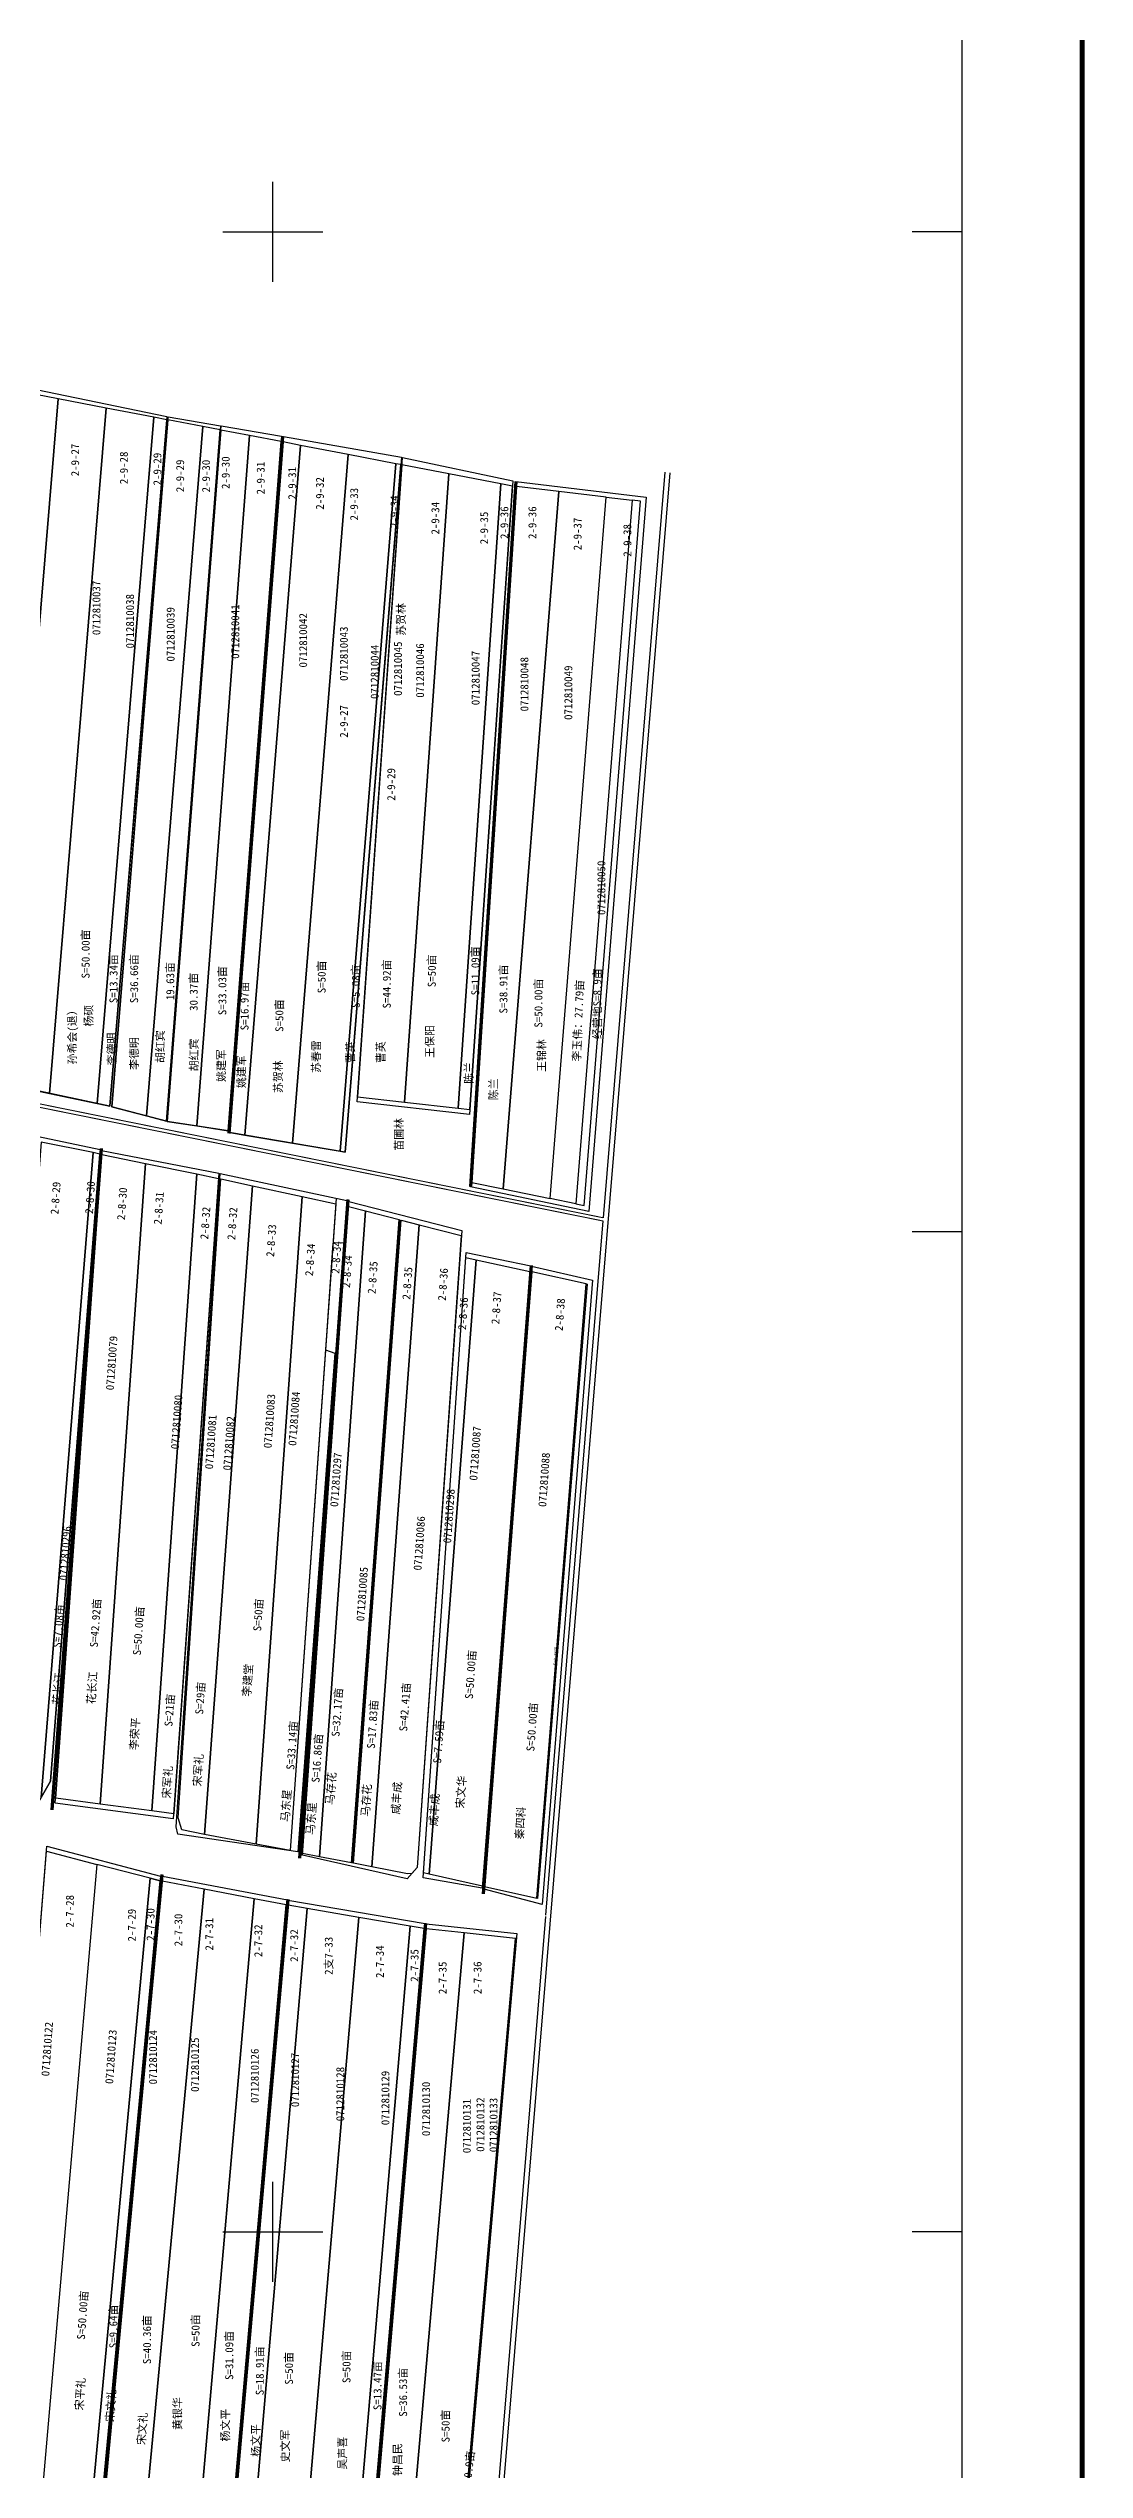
# Model space of a CAD drawing. Extents: x 549993 to 555812, y 4975881 to 4981525.
# Drawn here: x 554776 to 555812, y 4977762 to 4980183 of the extents above; entities that cross this region are included whole.
import ezdxf
from ezdxf.enums import TextEntityAlignment as Align

# ---------------------------------------------------------------- set-up
doc = ezdxf.new("R2010")
doc.units = 0
doc.header["$LTSCALE"] = 10
doc.layers.get('0').update_dxf_attribs({"linetype": 'CONTINUOUS'})
for name, color, linetype in [('2019-4-5', 1, 'CONTINUOUS'), ('2020-3.23', 6, 'CONTINUOUS'), ('2021新职工', 6, 'CONTINUOUS'), ('2022年', 255, 'CONTINUOUS'), ('TK', 255, 'CONTINUOUS'), ('出水桩', 2, 'CONTINUOUS'), ('地块名称', 255, 'CONTINUOUS'), ('地物扣减', 3, 'CONTINUOUS'), ('地籍号', 1, 'CONTINUOUS'), ('权利人', 7, 'CONTINUOUS'), ('测地框', 255, 'CONTINUOUS'), ('经营地', 1, 'CONTINUOUS'), ('经营地面积', 6, 'CONTINUOUS'), ('身份地', 1, 'CONTINUOUS'), ('身份地面积', 255, 'CONTINUOUS')]:
    doc.layers.add(name, color=color, linetype=linetype)
doc.styles.add('宋体', font='')
doc.styles.get('宋体').set_extended_font_data('SimSun')

msp = doc.modelspace()

# ---------------------------------------------------------------- linework, layer by layer
at = {"color": 7, "linetype": 'Continuous', "elevation": 292.2, "flags": 128}
msp.add_lwpolyline([(555063.2, 4979033.6), (555017.2, 4978381.3)], dxfattribs=at)
at = {"color": 7, "linetype": 'Continuous', "ltscale": 0.25}
for points in [[(554877.4, 4978353.6), (554887.3, 4978351), (554828.2, 4977719.4), (554818.2, 4977721.4), (554877.4, 4978353.6)], [(554877.4, 4978353.6), (554887.3, 4978351), (554828.2, 4977719.4), (554818.2, 4977721.4), (554877.4, 4978353.6)], [(554877.4, 4978353.6), (554887.3, 4978351), (554828.2, 4977719.4), (554818.2, 4977721.4), (554877.4, 4978353.6)], [(554877.4, 4978353.6), (554887.4, 4978351), (554828.2, 4977719.4), (554818.2, 4977721.4), (554877.4, 4978353.6)]]:
    msp.add_lwpolyline(points, dxfattribs=at)
at = {"layer": '2019-4-5', "color": 3, "linetype": 'Continuous', "flags": 128}
for points in [[(555019.6, 4979088.6), (555067.4, 4979080.5), (555123, 4979768), (555075.3, 4979777.2)], [(555230.2, 4979042.8), (555277.1, 4979033.1), (555333.2, 4979734.5), (555286, 4979740.2)], [(555333.2, 4979734.5), (555359.3, 4979731.4), (555303, 4979027.8), (555277.1, 4979033.1)], [(555075.6, 4979025.2), (555092.7, 4979020.8), (555046.7, 4978375.1), (555029.6, 4978378.4)]]:
    msp.add_lwpolyline(points, close=True, dxfattribs=at)
at = {"layer": '2019-4-5', "color": 3, "linetype": 'Continuous', "elevation": 292.2, "flags": 128}
msp.add_lwpolyline([(555017.2, 4978381.3), (554983.3, 4978387.5), (555029.4, 4979035.3), (555062.8, 4979028), (555017.2, 4978381.3)], close=True, dxfattribs=at)
at = {"layer": '2020-3.23', "color": 6, "linetype": 'Continuous', "flags": 128}
for points in [[(554728.7, 4979148.5), (554776.6, 4979138.4), (554833.3, 4979823.6), (554785.3, 4979832.8)], [(554776.6, 4979138.4), (554824.4, 4979128.3), (554881.1, 4979814.4), (554833.3, 4979823.6)]]:
    msp.add_lwpolyline(points, close=True, dxfattribs=at)
at = {"layer": '2021新职工', "color": 1, "linetype": 'Continuous', "flags": 128}
msp.add_lwpolyline([(555313.2, 4978947.9), (555258.8, 4978959.9), (555211.6, 4978345.3), (555263.8, 4978333.6)], close=True, dxfattribs=at)
at = {"layer": '2022年', "color": 2, "linetype": 'Continuous', "flags": 128}
msp.add_lwpolyline([(554768.4, 4979089.7), (554718.7, 4978441.1), (554764.6, 4978432.2), (554767.3, 4978432.4), (554768.4, 4978434.4), (554820.2, 4979079.1)], close=True, dxfattribs=at)
at = {"layer": 'TK', "linetype": 'Continuous'}
for p, q in [((555000, 4979950), (555000, 4980050)), ((554950, 4980000), (555050, 4980000)), ((555689, 4980000), (555639, 4980000)), ((555689, 4979000), (555639, 4979000)), ((555000, 4977950), (555000, 4978050)), ((554950, 4978000), (555050, 4978000)), ((555689, 4978000), (555639, 4978000))]:
    msp.add_line(p, q, dxfattribs=at)
at = {"layer": 'TK', "linetype": 'Continuous', "const_width": 5, "flags": 128}
msp.add_lwpolyline([(550069, 4976061), (555809, 4976061), (555809, 4981301), (550069, 4981301)], close=True, dxfattribs=at)
at = {"layer": 'TK', "linetype": 'Continuous', "flags": 128}
msp.add_lwpolyline([(550189, 4976181), (555689, 4976181), (555689, 4981181), (550189, 4981181)], close=True, dxfattribs=at)
at = {"layer": '出水桩', "color": 2, "linetype": 'Continuous', "flags": 128}
for points in [[(555008.7, 4979795.5), (554955, 4979098.6)], [(555009.7, 4979795.4), (554956, 4979098.5)], [(555010.7, 4979795.3), (554957, 4979098.4)], [(555242, 4979750.3), (555196.5, 4979045.1)], [(555243, 4979750.2), (555197.5, 4979045)], [(555244, 4979750.2), (555198.5, 4979045)], [(554827.5, 4979083.4), (554778, 4978421.9)], [(554828.5, 4979083.3), (554779, 4978421.8)], [(554829.4, 4979083.3), (554780, 4978421.8)], [(555074.1, 4979032.1), (555025.7, 4978373.7)], [(555075.1, 4979032.1), (555026.7, 4978373.6)], [(555076.1, 4979032), (555027.7, 4978373.5)], [(555257.3, 4978966.3), (555209.1, 4978338.1)], [(555258.3, 4978966.3), (555210.1, 4978338)], [(555259.3, 4978966.2), (555211.1, 4978337.9)], [(554888, 4978357.2), (554827.3, 4977709.7)], [(554889, 4978357.2), (554828.3, 4977709.6)], [(554890, 4978357.1), (554829.3, 4977709.5)], [(555013.9, 4978332.5), (554957, 4977685.9)], [(555014.9, 4978332.4), (554958, 4977685.8)], [(555015.9, 4978332.3), (554959, 4977685.7)], [(555151.7, 4978308.6), (555095.8, 4977657)], [(555152.7, 4978308.5), (555096.8, 4977656.9)], [(555153.7, 4978308.4), (555097.8, 4977656.9)]]:
    msp.add_lwpolyline(points, dxfattribs=at)
at = {"layer": '地物扣减', "color": 4, "linetype": 'Continuous'}
for p, q in [((555396.8, 4979758.8), (555218.7, 4977603.2)), ((555391.8, 4979759.5), (555330.2, 4979014)), ((555329.9, 4979010.8), (555272.6, 4978316.5)), ((555272.5, 4978315.2), (555216, 4977631))]:
    msp.add_line(p, q, dxfattribs=at)
at = {"layer": '地物扣减', "linetype": 'Continuous', "const_width": 1, "flags": 128}
for points in [[(553865.9, 4979306.2), (555329.9, 4979010.8)], [(553866.3, 4979309.9), (555330.2, 4979014)]]:
    msp.add_lwpolyline(points, dxfattribs=at)
at = {"layer": '测地框', "color": 7, "linetype": 'Continuous', "flags": 128}
for points in [[(554763.5, 4979842.1), (554894.1, 4979815.1), (554837.1, 4979125.6), (554706.9, 4979153.2)], [(554948.4, 4979805.8), (555008.6, 4979795.4), (554955.7, 4979100.9), (554894.4, 4979110.4)], [(555129.5, 4979774.1), (555239.9, 4979750.7), (555196.5, 4979117.3), (555084.2, 4979129.8)], [(555243, 4979750.2), (555373.2, 4979734.7), (555315.8, 4979020.1), (555197.5, 4979045)]]:
    msp.add_lwpolyline(points, close=True, dxfattribs=at)
at = {"layer": '测地框', "color": 0, "linetype": 'Continuous', "flags": 128}
for points in [[(554895.2, 4979814.7), (554947.7, 4979805.9), (554893.6, 4979110.7), (554839, 4979125)], [(555010.6, 4979795.1), (555128.5, 4979774.6), (555072.3, 4979079.6), (554956.5, 4979099.3)]]:
    msp.add_lwpolyline(points, close=True, dxfattribs=at)
at = {"layer": '测地框', "linetype": 'Continuous', "flags": 128}
for points, elevation in [([(554708.5, 4979107.1), (554827.5, 4979082.3), (554777.6, 4978450.6), (554764.3, 4978427.2), (554658, 4978447.8)], 292.2), ([(554828.7, 4979081.4), (554946, 4979058.7), (554900.5, 4978412.9), (554782.5, 4978428.5)], 292), ([(554947.2, 4979058.2), (555073.9, 4979031.3), (555071.5, 4978988.8), (555060, 4978988.6), (555052.5, 4978881.8), (555061.9, 4978878.6), (555024.9, 4978380.1), (554905, 4978397.5), (554903.3, 4978404.9)], 292.2), ([(555075.9, 4979030.3), (555188.8, 4979001.3), (555144.3, 4978364.3), (555134.4, 4978353), (555029.5, 4978376.7)], 292.3), ([(555193.1, 4978979.4), (555257.9, 4978965.9), (555209.4, 4978343.7), (555150.3, 4978353.9)], 292.3), ([(555258.5, 4978965.6), (555319.5, 4978951.7), (555269.3, 4978327.2), (555211.4, 4978342.7)], 292.3), ([(554774.1, 4978385.5), (554887.7, 4978355.7), (554827.7, 4977712.2), (554721.8, 4977735.8)], 292.8), ([(554889.8, 4978355.5), (555014.5, 4978331.9), (554957.8, 4977688), (554829.4, 4977711.6)], 292.8), ([(555015.1, 4978331.7), (555152.3, 4978308.3), (555096.5, 4977657.8), (554958.6, 4977687.6)], 292.8), ([(555153.2, 4978308), (555243.8, 4978298.2), (555186.2, 4977639.1), (555097.3, 4977657.7)], 292.9)]:
    msp.add_lwpolyline(points, close=True, dxfattribs=dict(at, elevation=elevation))
at = {"layer": '经营地', "color": 4, "linetype": 'Continuous', "flags": 128}
for points in [[(555303, 4979027.8), (555311.3, 4979026.1), (555367.6, 4979730.4), (555359.3, 4979731.4)], [(555185.7, 4977644.3), (555186.6, 4977644.1), (555243.4, 4978293.2), (555242.5, 4978293.3)]]:
    msp.add_lwpolyline(points, close=True, dxfattribs=at)
at = {"layer": '经营地', "color": 4, "linetype": 'Continuous', "elevation": 292.3, "flags": 128}
msp.add_lwpolyline([(555313.2, 4978947.9), (555314.1, 4978947.7), (555264.7, 4978333.3), (555263.8, 4978333.6)], close=True, dxfattribs=at)
at = {"layer": '身份地', "color": 1, "linetype": 'Continuous', "flags": 128}
for points in [[(554785.3, 4979832.8), (554763.1, 4979837.1), (554706.9, 4979153.2), (554728.7, 4979148.5)], [(554824.4, 4979128.3), (554837.1, 4979125.6), (554893.9, 4979812), (554881.1, 4979814.4)], [(554930, 4979805.1), (554895, 4979811.8), (554839, 4979125), (554873.7, 4979115.9)], [(554873.7, 4979115.9), (554893.6, 4979110.7), (554947.4, 4979801.7), (554930, 4979805.1)], [(554894.4, 4979110.4), (554923.9, 4979105.8), (554976.5, 4979796.1), (554948.1, 4979801.6)], [(554955.2, 4979101), (555008.2, 4979790.1), (554976.5, 4979796.1), (554923.9, 4979105.8)], [(555027.7, 4979786.3), (555010.2, 4979789.7), (554957, 4979099.2), (554971.9, 4979096.7)], [(554971.9, 4979096.7), (555019.6, 4979088.6), (555075.3, 4979777.2), (555027.7, 4979786.3)], [(555067.4, 4979080.5), (555072.3, 4979079.6), (555127.9, 4979767.1), (555123, 4979768)], [(555175.9, 4979757.9), (555129, 4979766.9), (555084.6, 4979134.8), (555131.7, 4979129.5)], [(555131.7, 4979129.5), (555185.1, 4979123.6), (555227.8, 4979748), (555175.9, 4979757.9)], [(555185.1, 4979123.6), (555196.8, 4979122.3), (555239.5, 4979745.7), (555227.8, 4979748)], [(555286, 4979740.2), (555243.7, 4979745.2), (555198.8, 4979049.2), (555230.2, 4979042.8)], [(554931.6, 4978397.4), (554908.9, 4978401.8), (554905.4, 4978414.1), (554948, 4979052.9), (554979.8, 4979046)], [(554983.3, 4978387.5), (554931.6, 4978397.4), (554979.8, 4979046), (555029.4, 4979035.3)], [(555156.2, 4978357.7), (555150.7, 4978358.9), (555192.8, 4978974.3), (555203.4, 4978972)], [(555203.4, 4978972), (555256.8, 4978960.3), (555209.6, 4978345.7), (555156.2, 4978357.7)], [(554830.2, 4977719), (554872, 4977710.5), (554931.3, 4978342.5), (554889.4, 4978350.5)], [(554872, 4977710.5), (554925.5, 4977699.6), (554981.3, 4978333), (554931.3, 4978342.5)], [(554925.5, 4977699.6), (554957.6, 4977693.1), (555013.4, 4978326.9), (554981.3, 4978333)], [(555034.3, 4978323.3), (555015.4, 4978326.5), (554959.6, 4977692.7), (554979.8, 4977688.4)], [(554979.8, 4977688.4), (555031.3, 4977677.4), (555086, 4978314.4), (555034.3, 4978323.3)], [(555031.3, 4977677.4), (555082.6, 4977666.4), (555137.4, 4978305.6), (555086, 4978314.4)], [(555082.6, 4977666.4), (555096.4, 4977663.4), (555151.3, 4978303.2), (555137.4, 4978305.6)], [(555191.4, 4978298.8), (555153.3, 4978302.9), (555098.3, 4977663), (555135.1, 4977655.1)], [(555135.1, 4977655.1), (555185.7, 4977644.3), (555242.5, 4978293.3), (555191.4, 4978298.8)]]:
    msp.add_lwpolyline(points, close=True, dxfattribs=at)
for points, elevation in [([(554777.6, 4978450.6), (554827, 4979077.7), (554820.2, 4979079.1), (554768.4, 4978434.4), (554777.6, 4978450.6)], 292.2), ([(554827.3, 4978427.6), (554782.9, 4978433.5), (554829, 4979077.3), (554872.6, 4979068.4)], 292), ([(554879, 4978420.8), (554827.3, 4978427.6), (554872.6, 4979068.4), (554924, 4979057.8)], 292), ([(554924, 4979057.8), (554945.7, 4979053.4), (554900.9, 4978417.9), (554879, 4978420.8)], 292), ([(555078.6, 4978368.9), (555046.7, 4978375.1), (555092.7, 4979020.8), (555126.3, 4979012.2)], 292.3), ([(555128.3, 4979011.7), (555146.4, 4979007), (555098.8, 4978365), (555080.6, 4978368.5)], 292.3), ([(555146.4, 4979007), (555188.4, 4978996.3), (555144.3, 4978364.3), (555139, 4978358.3), (555134.7, 4978358), (555098.8, 4978365)], 292.3), ([(554773.7, 4978380.5), (554823.9, 4978367.4), (554768.7, 4977731.4), (554722.3, 4977740.8), (554722.2, 4977740.8)], 292.9), ([(554768.7, 4977731.4), (554818.2, 4977721.4), (554877.4, 4978353.6), (554823.9, 4978367.4)], 292.9), ([(554818.2, 4977721.4), (554828.1, 4977719.4), (554887.4, 4978351), (554877.4, 4978353.6)], 292.9)]:
    msp.add_lwpolyline(points, close=True, dxfattribs=dict(at, elevation=elevation))
at = {"layer": '身份地', "color": 2, "linetype": 'Continuous', "elevation": 292.3, "flags": 128}
for points in [[(555078.6, 4978368.9), (555126.3, 4979012.2)], [(555079.6, 4978368.7), (555127.3, 4979011.9)], [(555080.6, 4978368.5), (555128.3, 4979011.7)]]:
    msp.add_lwpolyline(points, dxfattribs=at)

# ---------------------------------------------------------------- texts
at = {"layer": '2019-4-5', "color": 3, "linetype": 'Continuous', "style": '宋体'}
for s, rotation, p in [('2-9-27', 90, (555075, 4979494, 293.4)), ('2-8-34', 86, (555040.1, 4978955.4, 293.4)), ('2-8-34', 86, (555066.3, 4978957.8, 293.4)), ('2-8-34', 86, (555077.1, 4978943.6, 293.4))]:
    msp.add_text(s, height=8, rotation=rotation, dxfattribs=at).set_placement(p)
for s, rotation, p in [('S=50亩', 90, (555048.5, 4979254.8)), (' S=50.00亩', 90, (555265.2, 4979225.9)), ('李玉伟：27.79亩', 87.4498, (555305, 4979211)), ('苏春雷', 90, (555043.1, 4979175.2)), ('王锦林', 90, (555268.4, 4979176.2)), ('S=33.14亩', 86, (555018.8, 4978486.5, -292.2)), ('S=16.86亩', 86, (555044, 4978473.7)), ('马东星', 86, (555012.9, 4978426.3, -292.2)), ('马东星', 86, (555038, 4978413.4))]:
    msp.add_text(s, height=8, rotation=rotation, dxfattribs=at).set_placement(p, align=Align.MIDDLE)
at = {"layer": '2020-3.23', "color": 6, "linetype": 'Continuous', "style": '宋体'}
msp.add_text('杨硕', height=8, rotation=90, dxfattribs=at).set_placement((554815.6, 4979216), align=Align.MIDDLE)
at = {"layer": '2021新职工', "color": 1, "linetype": 'Continuous', "style": '宋体'}
for s, p in [('S=50.00亩', (555258.8, 4978504.9)), ('秦四科', (555247.1, 4978408.8))]:
    msp.add_text(s, height=8, rotation=86, dxfattribs=at).set_placement(p, align=Align.MIDDLE)
at = {"layer": '地块名称', "linetype": 'Continuous', "style": '宋体'}
for s, rotation, p in [('2-9-27', 90, (554806.3, 4979755.4, 293.4)), ('2-9-28', 90, (554855, 4979747.5, 293.4)), ('2-9-29', 90, (554888.5, 4979746.3, 293.4)), ('2-9-29', 90, (554911.3, 4979739.5, 293.4)), ('2-9-30', 90, (554937.2, 4979739.3, 293.4)), ('2-9-30', 90, (554956.8, 4979742.7, 293.4)), ('2-9-31', 90, (554991.8, 4979737.3, 293.4)), ('2-9-31', 90, (555023.3, 4979732.1)), ('2-9-32', 90, (555051, 4979722, 293.4)), ('2-9-33', 90, (555085.2, 4979711.2, 293.4)), ('2-9-34', 90, (555125.5, 4979703.6, 293.4)), ('2-9-34', 90, (555166.4, 4979697.2, 293.4)), ('2-9-35', 90, (555215.2, 4979687.4, 293.4)), ('2-9-36', 90, (555235.4, 4979692.7, 293.4)), ('2-9-36', 90, (555263.4, 4979692.7, 293.4)), ('2-9-37', 90, (555308.6, 4979681.4, 293.4)), ('2-9-38', 90, (555358.4, 4979675, 293.4)), ('2-9-29', 90, (555122.3, 4979431, 293.4)), ('2-8-29', 86, (554785.6, 4979017.1, 293.4)), ('2-8-30', 86, (554820.1, 4979017.7, 293.4)), ('2-8-30', 86, (554852.1, 4979011.4, 293.4)), ('2-8-31', 86, (554888.8, 4979007, 293.4)), ('2-8-32', 86, (554935.3, 4978992.1, 293.4)), ('2-8-32', 86, (554962.3, 4978991.6, 293.4)), ('2-8-33', 86, (555001.2, 4978974.6, 293.4)), ('2-8-35', 86, (555102.6, 4978937.7, 293.4)), ('2-8-35', 86, (555137.3, 4978931.9, 293.4)), ('2-8-36', 86, (555172.9, 4978930.8, 293.4)), ('2-8-36', 86, (555193, 4978901.6, 293.4)), ('2-8-37', 86, (555226.3, 4978907.3, 293.4)), ('2-8-38', 86, (555289.8, 4978900.6, 293.4)), ('2-7-28', 90, (554801, 4978304.2, 293.4)), ('2-7-29', 90, (554863, 4978290.3, 293.4)), ('2-7-30', 90, (554881.7, 4978291, 292.9)), ('2-7-30', 90, (554909.5, 4978285.5)), ('2-7-31', 90, (554940.4, 4978281.2, 293.4)), ('2-7-32', 90, (554989.4, 4978274.7, 293.4)), ('2-7-32', 90, (555025.3, 4978269.9, 293.4)), ('2支7-33', 90, (555059.8, 4978256.9, 293.4)), ('2-7-34', 90, (555111, 4978253.8, 293.4)), ('2-7-35', 90, (555145.6, 4978250, 293.4)), ('2-7-35', 90, (555173.7, 4978237.6, 293.4)), ('2-7-36', 90, (555208.6, 4978237.7, 293.4))]:
    msp.add_text(s, height=8, rotation=rotation, dxfattribs=at).set_placement(p)
at = {"layer": '地籍号', "color": 1, "linetype": 'Continuous', "style": '宋体'}
for s, rotation, p in [('0712810037', 90, (554823.6, 4979623.8)), ('0712810038', 90, (554857.2, 4979610.5)), ('0712810039', 90, (554897.8, 4979597.4)), ('0712810041', 90, (554962.4, 4979600.1)), ('0712810042', 90, (555030.3, 4979591.4)), ('0712810043', 90, (555071, 4979578)), ('0712810044', 90, (555101.8, 4979559.9)), ('0712810045', 90, (555125.1, 4979563)), ('0712810046', 90, (555147.2, 4979561.2)), ('0712810047', 90, (555202.7, 4979553.7)), ('0712810048', 90, (555251.5, 4979547.5)), ('0712810049', 90, (555295.4, 4979539)), ('0712810050', 90, (555328.4, 4979343.9)), ('0712810079', 86, (554838.9, 4978868.7)), ('0712810080', 86, (554903.9, 4978809.7)), ('0712810083', 86, (554996.6, 4978810.7)), ('0712810084', 86, (555021.3, 4978813.1)), ('0712810081', 86, (554938, 4978789.7)), ('0712810082', 86, (554956.1, 4978788.5)), ('0712810087', 86, (555202.3, 4978778.4)), ('0712810297', 86, (555063.1, 4978752)), ('0712810088', 86, (555271.2, 4978752)), ('0712810298', 86, (555176.1, 4978715.7)), ('0712810296', 86, (554792.4, 4978678.5)), ('0712810086', 86, (555146.5, 4978688.5)), ('0712810085', 86, (555089.3, 4978637.7)), ('0712810122', 86, (554774.4, 4978182.7)), ('0712810123', 86, (554838.2, 4978175)), ('0712810124', 90, (554880.2, 4978174.6)), ('0712810125', 90, (554922.2, 4978167.1)), ('0712810126', 90, (554981.9, 4978156)), ('0712810127', 90, (555022.3, 4978151.9)), ('0712810128', 90, (555067.4, 4978137.7)), ('0712810129', 90, (555112.5, 4978133.8)), ('0712810130', 90, (555153.2, 4978122.9)), ('0712810131', 90, (555193.9, 4978105.8)), ('0712810132', 90, (555207.5, 4978107.2)), ('0712810133', 90, (555220.6, 4978106.8))]:
    msp.add_text(s, height=8, rotation=rotation, dxfattribs=at).set_placement(p, align=Align.MIDDLE)
at = {"layer": '权利人', "color": 1, "linetype": 'Continuous', "style": '宋体'}
for s, rotation, p in [('苏贺林', 90, (555127.9, 4979612.3)), ('孙希会(退） ', 90, (554799.7, 4979200)), ('李德明 ', 90, (554838.7, 4979185.4)), ('李德明 ', 90, (554861.2, 4979180.9)), ('胡红宾 ', 90, (554887.1, 4979187.8)), ('胡红宾 ', 90, (554920.9, 4979179.5)), ('曹英 ', 90, (555077.2, 4979182.3)), ('曹英 ', 90, (555107.6, 4979182.3)), ('王保阳 ', 90, (555156.7, 4979192.9)), ('姚建军 ', 90, (554948.2, 4979168.9)), ('姚建军 ', 90, (554968.3, 4979162.7)), ('苏贺林 ', 90, (555005.1, 4979157.7)), ('陈兰 ', 90, (555195.6, 4979161.6)), ('陈兰 ', 90, (555220.2, 4979145.2)), ('花长江', 86, (554784.9, 4978543.3, 292.2)), ('花长江', 86, (554819, 4978544)), ('李建堂', 86, (554974.5, 4978551.5)), ('李荣平', 86, (554861.7, 4978498)), ('宋军礼', 86, (554894.3, 4978449.7)), ('宋军礼', 86, (554925.1, 4978461.7)), ('马存花', 86, (555057.7, 4978443.4)), ('马存花', 86, (555093.1, 4978431.5)), ('咸丰成', 86, (555123.5, 4978433.7)), ('咸丰成', 86, (555161.2, 4978421.9)), ('宋文华', 86, (555187.8, 4978439.8)), ('宋平礼', 86, (554807, 4977837.9)), ('宋文礼', 86, (554837.7, 4977826.4)), ('黄银华', 90, (554904.4, 4977818.2)), ('宋文礼', 86, (554869, 4977803.3)), ('杨文平', 90, (554952.2, 4977806.7)), ('杨文平', 90, (554982.6, 4977791.4)), ('史文军', 90, (555012.1, 4977785.8)), ('吴声喜', 90, (555069.2, 4977778.6)), ('钟昌民', 90, (555124.5, 4977772.2))]:
    msp.add_text(s, height=8, rotation=rotation, dxfattribs=at).set_placement(p, align=Align.MIDDLE)
at = {"layer": '权利人', "color": 5, "linetype": 'Continuous', "style": '宋体'}
msp.add_text('苗圃林', height=8, rotation=90, dxfattribs=at).set_placement((555125.8, 4979097.4), align=Align.MIDDLE)
at = {"layer": '经营地', "color": 4, "linetype": 'Continuous', "style": '宋体'}
msp.add_text('S=0.86亩', height=3, rotation=86, dxfattribs=at).set_placement((555282.4, 4978575.9), align=Align.MIDDLE)
at = {"layer": '经营地面积', "color": 4, "linetype": 'Continuous', "style": '宋体'}
for s, rotation, p in [('经营地S=8.9亩', 90, (555324.1, 4979228.1)), ('经营地S=0.9亩', 84, (555193.7, 4977745.9, -293.9))]:
    msp.add_text(s, height=8, rotation=rotation, dxfattribs=at).set_placement(p, align=Align.MIDDLE)
at = {"layer": '身份地面积', "color": 1, "linetype": 'Continuous', "style": '宋体'}
for s, rotation, p in [('S=50.00亩', 90, (554812.5, 4979277.8)), ('S=11.09亩', 90, (555202.1, 4979260.9)), ('S=13.34亩', 90, (554840.4, 4979253.1)), ('S=36.66亩', 90, (554861, 4979253.1)), ('19.63亩', 90, (554897.1, 4979250.6)), ('30.37亩', 90, (554920.5, 4979239.9)), ('S=33.03亩', 90, (554949.2, 4979241.1)), ('S=5.08亩', 90, (555082.6, 4979245.6)), ('S=44.92亩', 90, (555113.6, 4979247.8)), ('S=50亩', 90, (555158.6, 4979260.9)), (' S=38.91亩', 90, (555230.2, 4979240)), ('S=16.97亩', 90, (554971.4, 4979225.9)), ('S=50亩', 90, (555006.2, 4979216.2)), ('S=42.92亩', 86, (554822.4, 4978608.9)), ('S=50亩', 86, (554985.1, 4978616.9)), ('S=7.08亩', 86, (554785.4, 4978605.9, 292.2)), ('S=50.00亩', 86, (554865.4, 4978601)), ('S=50.00亩', 86, (555197.4, 4978557.3)), ('S=21亩', 86, (554896.4, 4978521.6)), ('S=29亩', 86, (554927.1, 4978533.7)), ('S=32.17亩', 86, (555064, 4978519.6)), ('S=42.41亩', 86, (555131.7, 4978524.9)), ('S=17.83亩', 86, (555099.4, 4978507.6)), ('S=7.59亩', 86, (555165.4, 4978490.1)), ('S=50.00亩', 86, (554809.5, 4977916.7)), ('S=9.64亩', 90, (554840.2, 4977905.4, 292.8)), ('S=40.36亩', 90, (554873.9, 4977892.2)), ('S=50亩', 90, (554922.4, 4977901.3)), ('S=31.09亩', 90, (554956.1, 4977876.4)), ('S=18.91亩', 90, (554986.6, 4977861.1)), ('S=50亩', 90, (555015.8, 4977863.5)), ('S=50亩', 90, (555073.3, 4977865.1)), ('S=13.47亩', 90, (555104.3, 4977846.2)), ('S=36.53亩', 90, (555129.9, 4977839.6)), ('S=50亩', 90, (555172.4, 4977805.8))]:
    msp.add_text(s, height=8, rotation=rotation, dxfattribs=at).set_placement(p, align=Align.MIDDLE)

doc.saveas('drawing.dxf')
